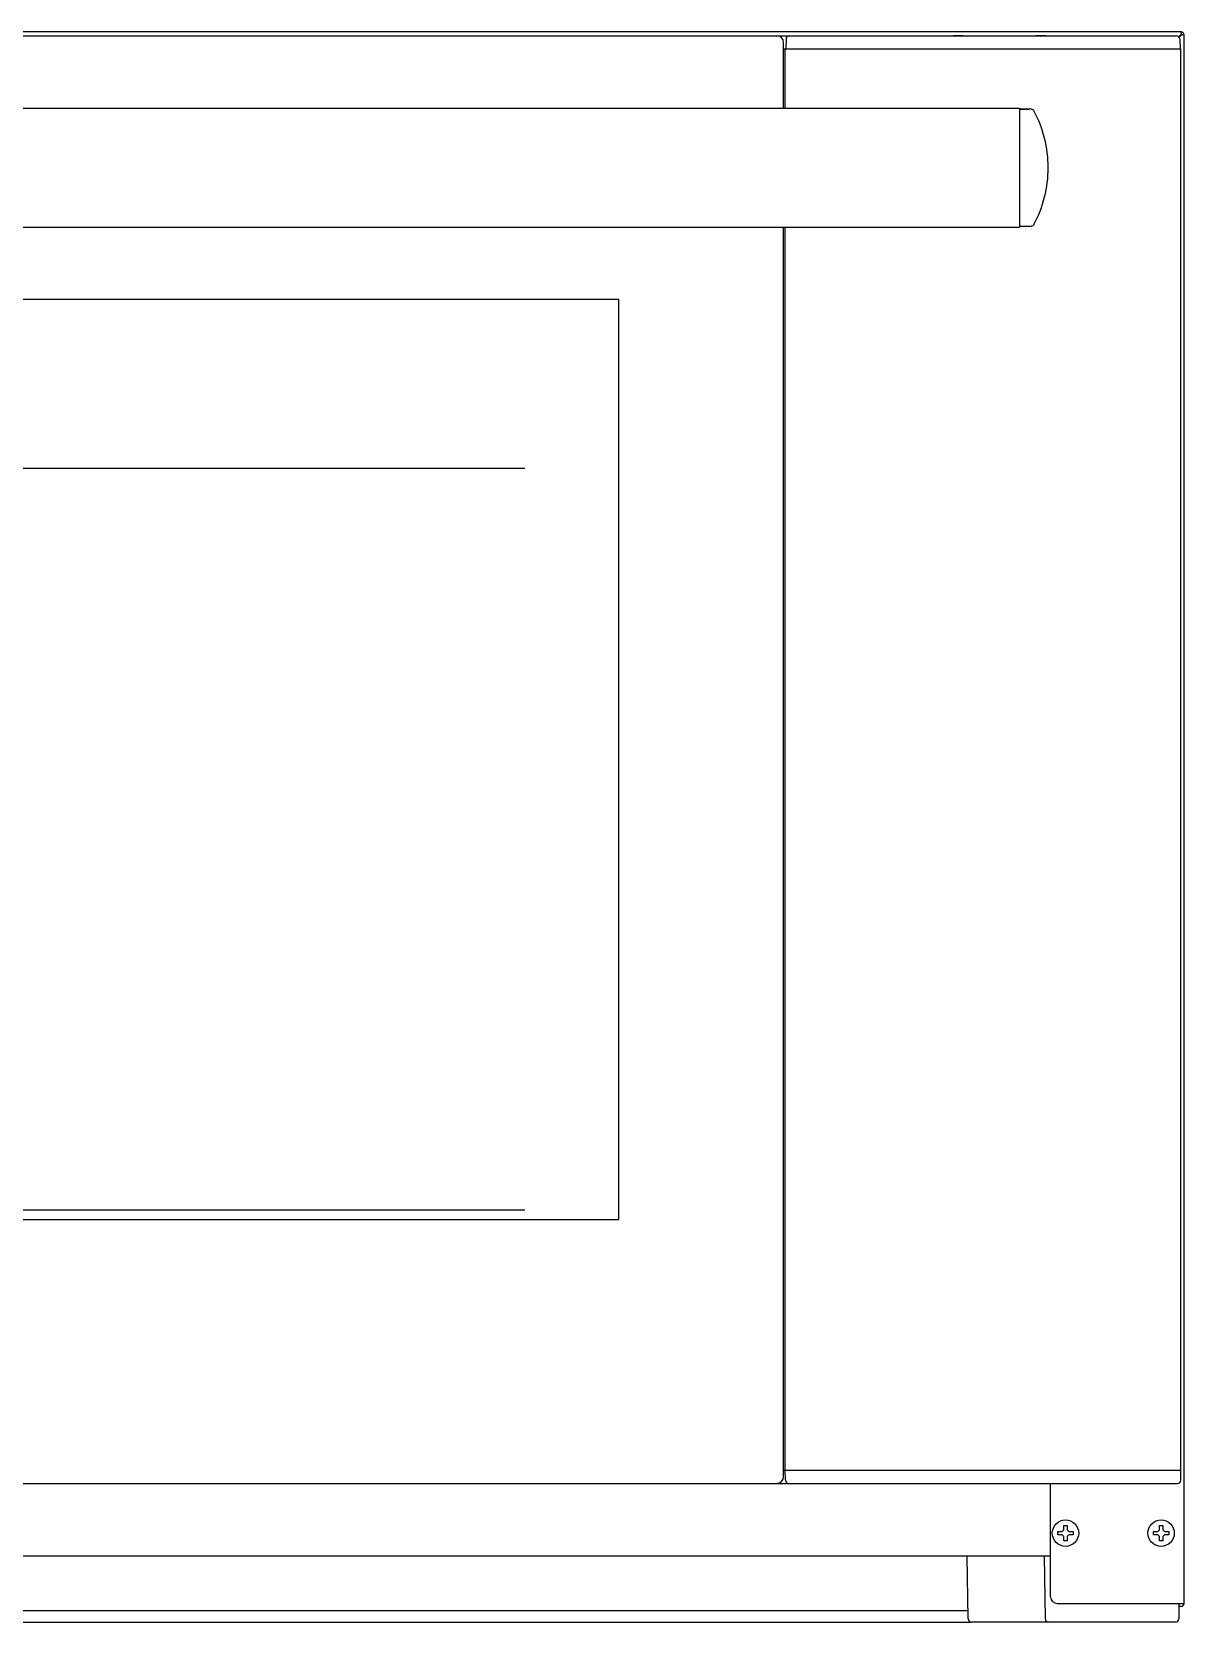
# Model space of a CAD drawing. Header units: millimetres. Extents: x 1025 to 6152, y 4116 to 7264.
# Drawn here: x 4364.5 to 4714, y 5611.4 to 6093.7 of the extents above; entities that cross this region are included whole.
import ezdxf

# ---------------------------------------------------------------- set-up
doc = ezdxf.new("R2010")
doc.units = ezdxf.units.MM
doc.header["$LTSCALE"] = 346.5
doc.layers.get('0').update_dxf_attribs({"linetype": 'CONTINUOUS'})

msp = doc.modelspace()

# ---------------------------------------------------------------- linework, layer by layer
at = {"color": 7, "linetype": 'Continuous'}
for p, q in [((4713.06, 6093.7), (3914.86, 6093.7)), ((3916.27, 6092.5), (4711.64, 6092.5)), ((4593.21, 6091.51), (4593.16, 6088.5)), ((4644.01, 6092.55), (4646.91, 6092.55)), ((4644.01, 6092.5), (4644.01, 6092.55)), ((4646.91, 6092.5), (4646.91, 6092.55)), ((4669.01, 6092.55), (4671.91, 6092.55)), ((4669.01, 6092.5), (4669.01, 6092.55)), ((4671.91, 6092.5), (4671.91, 6092.55)), ((4712.36, 6092.19), (4712.96, 6092.8)), ((4713.06, 6092.7), (4712.44, 6092.08)), ((4712.64, 6091.51), (4712.7, 6088.5)), ((4713.06, 6093.51), (4713.06, 6093.7)), ((4713.06, 6093.51), (4713.06, 6092.88)), ((4713.77, 6092.8), (4713.14, 6092.8)), ((4713.77, 6092.8), (4713.96, 6092.8)), ((4713.96, 5617.1), (4713.96, 6092.8)), ((4592.46, 6070.5), (4592.46, 6090.5)), ((4592.46, 6088.5), (4592.85, 6088.5)), ((4592.96, 6088.5), (4712.96, 6088.5)), ((4592.96, 6070.5), (4592.96, 6088.5)), ((4592.96, 6070.5), (4592.96, 6088.5)), ((4594.54, 6088.5), (4711.32, 6088.5)), ((4712.96, 5657.5), (4712.96, 6088.5)), ((3963.96, 6070.5), (4663.96, 6070.5)), ((4667.54, 6070.25), (4663.95, 6070.38)), ((4663.96, 6070.5), (4663.96, 6034.49)), ((4663.96, 6070.28), (4667.03, 6070.18)), ((3963.96, 6034.5), (4663.96, 6034.5)), ((4592.46, 5655.5), (4592.46, 6034.5)), ((4592.96, 5657.5), (4592.96, 6034.5)), ((4592.96, 5657.5), (4592.96, 6034.5)), ((4663.95, 6034.62), (4667.54, 6034.74)), ((4663.96, 6034.71), (4667.03, 6034.82)), ((4542.46, 6012.5), (4085.46, 6012.5)), ((4542.46, 5733.5), (4542.46, 6012.5)), ((4085.46, 5733.5), (4542.46, 5733.5)), ((4592.46, 5657.5), (4712.96, 5657.5)), ((4592.96, 5657.5), (4712.96, 5657.5)), ((4593.01, 5654.48), (4592.96, 5657.5)), ((4712.91, 5654.48), (4712.96, 5657.5)), ((3916.01, 5653.5), (4711.91, 5653.5)), ((4673.46, 5619.1), (4673.46, 5653.5)), ((4675.66, 5638.9), (4676.96, 5638.9)), ((4675.66, 5637.9), (4675.66, 5638.9)), ((4676.96, 5638.9), (4677.46, 5639.4)), ((4677.46, 5640.7), (4678.46, 5640.7)), ((4677.46, 5639.4), (4677.46, 5640.7)), ((4678.46, 5640.7), (4678.46, 5639.4)), ((4678.46, 5639.4), (4678.96, 5638.9)), ((4678.96, 5638.9), (4680.26, 5638.9)), ((4680.26, 5638.9), (4680.26, 5637.9)), ((4704.66, 5638.9), (4705.96, 5638.9)), ((4704.66, 5637.9), (4704.66, 5638.9)), ((4705.96, 5638.9), (4706.46, 5639.4)), ((4706.46, 5640.7), (4707.46, 5640.7)), ((4706.46, 5639.4), (4706.46, 5640.7)), ((4707.46, 5640.7), (4707.46, 5639.4)), ((4707.46, 5639.4), (4707.96, 5638.9)), ((4707.96, 5638.9), (4709.26, 5638.9)), ((4709.26, 5638.9), (4709.26, 5637.9)), ((4676.96, 5637.9), (4675.66, 5637.9)), ((4677.46, 5637.4), (4676.96, 5637.9)), ((4677.46, 5636.1), (4677.46, 5637.4)), ((4678.46, 5636.1), (4677.46, 5636.1)), ((4678.96, 5637.9), (4678.46, 5637.4)), ((4678.46, 5637.4), (4678.46, 5636.1)), ((4680.26, 5637.9), (4678.96, 5637.9)), ((4705.96, 5637.9), (4704.66, 5637.9)), ((4706.46, 5637.4), (4705.96, 5637.9)), ((4706.46, 5636.1), (4706.46, 5637.4)), ((4707.46, 5636.1), (4706.46, 5636.1)), ((4707.96, 5637.9), (4707.46, 5637.4)), ((4707.46, 5637.4), (4707.46, 5636.1)), ((4709.26, 5637.9), (4707.96, 5637.9)), ((4671.46, 5631.4), (3956.46, 5631.4)), ((4648.44, 5612.38), (4648.11, 5631.4)), ((4673.46, 5631.4), (4671.46, 5631.4)), ((4671.46, 5631.4), (4671.79, 5612.38)), ((4648.4, 5614.8), (3979.52, 5614.8)), ((4675.46, 5617.1), (4713.96, 5617.1)), ((4712.33, 5617.1), (4712.29, 5612.39)), ((4713.06, 5617), (4712.33, 5617)), ((4713.06, 5616.2), (4712.33, 5616.2)), ((4711.29, 5611.4), (4649.44, 5611.4))]:
    msp.add_line(p, q, dxfattribs=at)
at = {"color": 2, "linetype": 'Continuous'}
for p, q in [((4113.96, 5961.4), (4513.96, 5961.4)), ((4113.96, 5736.4), (4513.96, 5736.4))]:
    msp.add_line(p, q, dxfattribs=at)
msp.add_line((3978.48, 5611.4), (4649.44, 5611.4))
at = {"color": 7, "linetype": 'Continuous'}
for centre in [(4677.96, 5638.4), (4706.96, 5638.4)]:
    msp.add_circle(centre, 4, dxfattribs=at)
for centre, radius, start, end in [((4590.46, 6090.5), 2, 0, 90), ((4594.21, 6091.5), 1, 90, 179), ((4711.64, 6091.5), 1, 1, 90), ((4713.06, 6092.8), 0.9, 0, 90), ((4713.06, 6092.8), 0.1, 0, 90), ((4590.46, 5655.5), 2, 270, 0), ((4594.01, 5654.5), 1, 181, 270), ((4711.91, 5654.5), 1, 270, 359), ((4675.46, 5619.1), 2, 180, 270), ((4713.06, 5617.1), 0.9, 270, 0), ((4713.06, 5617.1), 0.1, 270, 0), ((4649.44, 5612.4), 1, 181, 270), ((4672.79, 5612.4), 1, 181, 270), ((4711.29, 5612.4), 1, 270, 359.5)]:
    msp.add_arc(centre, radius, start, end, dxfattribs=at)
for points, knots in [([(4713.06, 6093.51), (4713.04, 6093.4), (4713, 6093.17), (4712.98, 6092.93), (4712.96, 6092.8)], [0, 0, 0, 0, 0.444743, 1, 1, 1, 1]), ([(4713.06, 6092.88), (4713.05, 6092.87), (4713.01, 6092.85), (4712.98, 6092.82), (4712.96, 6092.8)], [0, 0, 0, 0, 0.232177, 1, 1, 1, 1]), ([(4713.14, 6092.8), (4713.13, 6092.79), (4713.11, 6092.75), (4713.08, 6092.72), (4713.06, 6092.7)], [0, 0, 0, 0, 0.232177, 1, 1, 1, 1]), ([(4713.77, 6092.8), (4713.66, 6092.78), (4713.43, 6092.74), (4713.19, 6092.71), (4713.06, 6092.7)], [0, 0, 0, 0, 0.444743, 1, 1, 1, 1]), ([(4668.39, 6035.27), (4669.79, 6037.9), (4671.97, 6043.53), (4673.08, 6052.5), (4671.97, 6061.46), (4669.79, 6067.09), (4668.39, 6069.72)], [0, 0, 0, 0, 0.25, 0.5, 0.75, 1, 1, 1, 1])]:
    msp.add_open_spline(points, degree=3, knots=knots, dxfattribs=at)
for points in [[(4667.54, 6070.25), (4667.87, 6070.24), (4668.23, 6070.02), (4668.39, 6069.72)], [(4668.39, 6035.27), (4668.23, 6034.98), (4667.87, 6034.76), (4667.54, 6034.74)]]:
    msp.add_open_spline(points, degree=3, dxfattribs=at)

doc.saveas('drawing.dxf')
